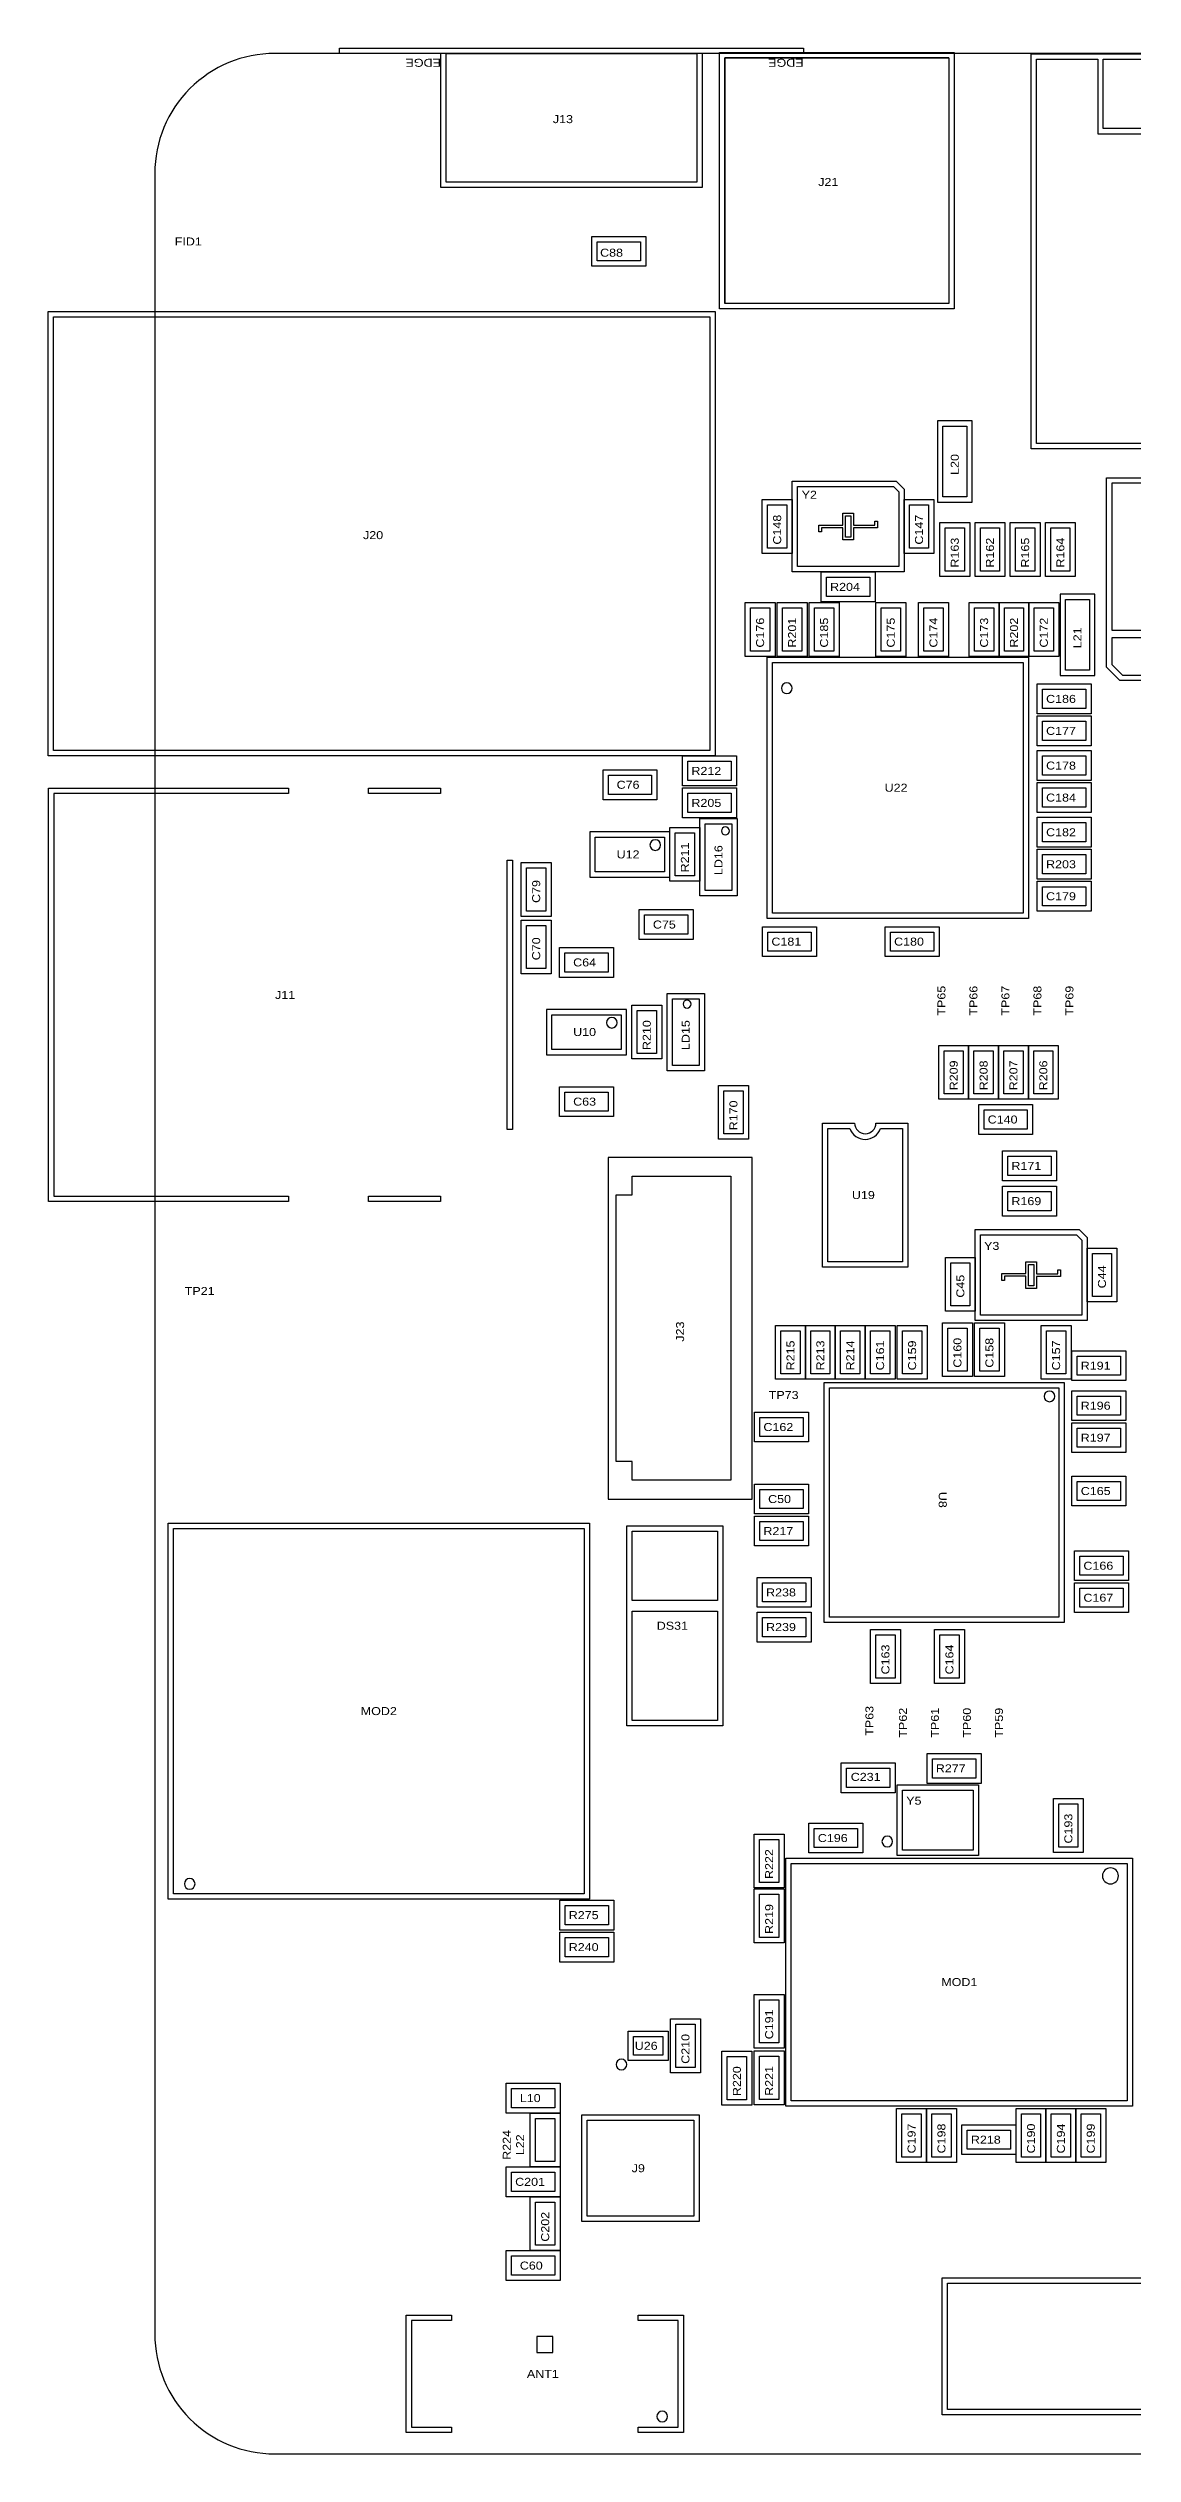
# Model space of a CAD drawing. Extents: x -94 to 0.8, y 0 to 90.2.
# Drawn here: x -94 to -53.3, y 0 to 90.2 of the extents above; entities that cross this region are included whole.
import ezdxf

# ---------------------------------------------------------------- set-up
doc = ezdxf.new("R2010")
doc.units = 0
for name, color, linetype in [('BOARD', 85, 'CONTINUOUS'), ('COMPONENTI', 111, 'CONTINUOUS'), ('REFERENCE', 5, 'CONTINUOUS')]:
    doc.layers.add(name, color=color, linetype=linetype)

msp = doc.modelspace()

# ---------------------------------------------------------------- linework, layer by layer
at = {"layer": 'BOARD'}
msp.add_lwpolyline([(-85.5, 0), (-4.5, 0, 0.414214), (0, 4.5), (0, 85.5, 0.414214), (-4.5, 90), (-85.5, 90, 0.414214), (-90, 85.5), (-90, 4.5, 0.414214)], format="xyb", close=True, dxfattribs=at)
at = {"layer": 'COMPONENTI'}
for points in [[(-65.67, 90.2), (-65.67, 90), (-69.47, 90), (-69.47, 84.975), (-79.27, 84.975), (-79.27, 90), (-83.07, 90), (-83.07, 90.2)], [(-79.07, 90), (-69.67, 90), (-69.67, 85.175), (-79.07, 85.175)], [(-60.02, 80.43), (-68.82, 80.43), (-68.82, 90.03), (-60.02, 90.03)], [(-60.22, 89.83), (-60.22, 80.63), (-68.62, 80.63), (-68.62, 89.83)], [(-57.13, 89.98), (-48.13, 89.98), (-48.13, 75.18), (-57.13, 75.18)], [(-56.93, 75.38), (-56.93, 89.78), (-54.63, 89.78), (-54.63, 86.98), (-50.63, 86.98), (-50.63, 89.78), (-48.33, 89.78), (-48.33, 75.38)], [(-54.43, 87.18), (-54.43, 89.78), (-50.83, 89.78), (-50.83, 87.18)], [(-73.61, 82.02), (-73.61, 83.14), (-71.59, 83.14), (-71.59, 82.02)], [(-71.79, 82.22), (-73.41, 82.22), (-73.41, 82.94), (-71.79, 82.94)], [(-94, 80.32), (-68.98, 80.32), (-68.98, 63.66), (-94, 63.66)], [(-93.8, 63.86), (-93.8, 80.12), (-69.18, 80.12), (-69.18, 63.86)], [(-59.35, 76.225), (-60.65, 76.225), (-60.65, 73.175), (-59.35, 73.175)], [(-60.45, 73.375), (-60.45, 76.025), (-59.55, 76.025), (-59.55, 73.375)], [(-47.71, 66.99), (-48.21, 66.49), (-49.01, 66.49), (-49.01, 66.69), (-48.31, 66.69), (-47.91, 67.09), (-47.91, 68.0921), (-54.11, 68.0921), (-54.11, 67.09), (-53.71, 66.69), (-52.81, 66.69), (-52.81, 66.49), (-53.81, 66.49), (-54.31, 66.99), (-54.31, 74.09), (-52.81, 74.09), (-52.81, 73.89), (-54.11, 73.89), (-54.11, 68.381), (-47.91, 68.381), (-47.91, 73.89), (-49.01, 73.89), (-49.01, 74.09), (-47.71, 74.09)], [(-66.1, 71.25), (-67.22, 71.25), (-67.22, 73.27), (-66.1, 73.27)], [(-66.3, 73.07), (-66.3, 71.45), (-67.02, 71.45), (-67.02, 73.07)], [(-62.2, 73.96), (-61.9, 73.66), (-61.9, 70.56), (-66.1, 70.56), (-66.1, 73.96)], [(-65.9, 73.76), (-62.3, 73.76), (-62.1, 73.56), (-62.1, 70.76), (-65.9, 70.76)], [(-61.9, 73.27), (-60.78, 73.27), (-60.78, 71.25), (-61.9, 71.25)], [(-61.7, 71.45), (-61.7, 73.07), (-60.98, 73.07), (-60.98, 71.45)], [(-63.8, 72.76), (-63.8, 72.31), (-63, 72.31), (-63, 72.46), (-62.9, 72.46), (-62.9, 72.21), (-63.8, 72.21), (-63.8, 71.76), (-64.2, 71.76), (-64.2, 72.2103), (-65, 72.2103), (-65, 72.06), (-65.1, 72.06), (-65.1, 72.31), (-65.0999, 72.31), (-65.0999, 72.3103), (-64.2, 72.3103), (-64.2, 72.76)], [(-64.1, 72.66), (-63.9, 72.66), (-63.9, 71.86), (-64.1, 71.86)], [(-59.44, 70.39), (-60.56, 70.39), (-60.56, 72.41), (-59.44, 72.41)], [(-59.64, 72.21), (-59.64, 70.59), (-60.36, 70.59), (-60.36, 72.21)], [(-58.12, 70.39), (-59.24, 70.39), (-59.24, 72.41), (-58.12, 72.41)], [(-58.32, 72.21), (-58.32, 70.59), (-59.04, 70.59), (-59.04, 72.21)], [(-56.8, 70.39), (-57.92, 70.39), (-57.92, 72.41), (-56.8, 72.41)], [(-57, 72.21), (-57, 70.59), (-57.72, 70.59), (-57.72, 72.21)], [(-55.48, 70.39), (-56.6, 70.39), (-56.6, 72.41), (-55.48, 72.41)], [(-55.68, 72.21), (-55.68, 70.59), (-56.4, 70.59), (-56.4, 72.21)], [(-62.99, 70.56), (-62.99, 69.44), (-65.01, 69.44), (-65.01, 70.56)], [(-64.81, 70.36), (-63.19, 70.36), (-63.19, 69.64), (-64.81, 69.64)], [(-54.75, 69.725), (-56.05, 69.725), (-56.05, 66.675), (-54.75, 66.675)], [(-55.85, 66.875), (-55.85, 69.525), (-54.95, 69.525), (-54.95, 66.875)], [(-67.86, 69.41), (-66.74, 69.41), (-66.74, 67.39), (-67.86, 67.39)], [(-67.66, 67.59), (-67.66, 69.21), (-66.94, 69.21), (-66.94, 67.59)], [(-65.54, 67.39), (-66.66, 67.39), (-66.66, 69.41), (-65.54, 69.41)], [(-65.74, 69.21), (-65.74, 67.59), (-66.46, 67.59), (-66.46, 69.21)], [(-65.46, 69.41), (-64.34, 69.41), (-64.34, 67.39), (-65.46, 67.39)], [(-65.26, 67.59), (-65.26, 69.21), (-64.54, 69.21), (-64.54, 67.59)], [(-62.96, 69.41), (-61.84, 69.41), (-61.84, 67.39), (-62.96, 67.39)], [(-62.76, 67.59), (-62.76, 69.21), (-62.04, 69.21), (-62.04, 67.59)], [(-61.36, 69.41), (-60.24, 69.41), (-60.24, 67.39), (-61.36, 67.39)], [(-61.16, 67.59), (-61.16, 69.21), (-60.44, 69.21), (-60.44, 67.59)], [(-59.46, 69.41), (-58.34, 69.41), (-58.34, 67.39), (-59.46, 67.39)], [(-59.26, 67.59), (-59.26, 69.21), (-58.54, 69.21), (-58.54, 67.59)], [(-57.22, 67.39), (-58.34, 67.39), (-58.34, 69.41), (-57.22, 69.41)], [(-57.42, 69.21), (-57.42, 67.59), (-58.14, 67.59), (-58.14, 69.21)], [(-57.22, 69.41), (-56.1, 69.41), (-56.1, 67.39), (-57.22, 67.39)], [(-57.02, 67.59), (-57.02, 69.21), (-56.3, 69.21), (-56.3, 67.59)], [(-67.03, 57.57), (-67.03, 67.37), (-57.23, 67.37), (-57.23, 57.57)], [(-57.43, 57.77), (-66.83, 57.77), (-66.83, 67.17), (-57.43, 67.17)], [(-56.91, 65.24), (-56.91, 66.36), (-54.89, 66.36), (-54.89, 65.24)], [(-55.09, 65.44), (-56.71, 65.44), (-56.71, 66.16), (-55.09, 66.16)], [(-56.91, 64.04), (-56.91, 65.16), (-54.89, 65.16), (-54.89, 64.04)], [(-55.09, 64.24), (-56.71, 64.24), (-56.71, 64.96), (-55.09, 64.96)], [(-68.19, 63.66), (-68.19, 62.54), (-70.21, 62.54), (-70.21, 63.66)], [(-70.01, 63.46), (-68.39, 63.46), (-68.39, 62.74), (-70.01, 62.74)], [(-56.91, 62.74), (-56.91, 63.86), (-54.89, 63.86), (-54.89, 62.74)], [(-55.09, 62.94), (-56.71, 62.94), (-56.71, 63.66), (-55.09, 63.66)], [(-84.99, 46.95), (-93.99, 46.95), (-93.99, 62.45), (-84.99, 62.45), (-84.99, 62.25), (-93.79, 62.25), (-93.79, 47.15), (-84.99, 47.15)], [(-79.29, 62.25), (-81.99, 62.25), (-81.99, 62.45), (-79.29, 62.45)], [(-71.17, 63.14), (-71.17, 62.02), (-73.19, 62.02), (-73.19, 63.14)], [(-72.99, 62.94), (-71.37, 62.94), (-71.37, 62.22), (-72.99, 62.22)], [(-68.19, 62.46), (-68.19, 61.34), (-70.21, 61.34), (-70.21, 62.46)], [(-70.01, 62.26), (-68.39, 62.26), (-68.39, 61.54), (-70.01, 61.54)], [(-56.91, 61.54), (-56.91, 62.66), (-54.89, 62.66), (-54.89, 61.54)], [(-55.09, 61.74), (-56.71, 61.74), (-56.71, 62.46), (-55.09, 62.46)], [(-56.91, 60.24), (-56.91, 61.36), (-54.89, 61.36), (-54.89, 60.24)], [(-73.68, 60.82), (-73.68, 59.12), (-70.68, 59.12), (-70.68, 60.82)], [(-73.48, 60.62), (-70.88, 60.62), (-70.88, 59.32), (-73.48, 59.32)], [(-69.56, 58.96), (-70.68, 58.96), (-70.68, 60.98), (-69.56, 60.98)], [(-69.76, 60.78), (-69.76, 59.16), (-70.48, 59.16), (-70.48, 60.78)], [(-69.56, 61.32), (-68.16, 61.32), (-68.16, 58.42), (-69.56, 58.42)], [(-69.36, 58.62), (-69.36, 61.12), (-68.36, 61.12), (-68.36, 58.62)], [(-55.09, 60.44), (-56.71, 60.44), (-56.71, 61.16), (-55.09, 61.16)], [(-76.59, 49.65), (-76.79, 49.65), (-76.79, 59.75), (-76.59, 59.75)], [(-75.1373, 57.64), (-76.2573, 57.64), (-76.2573, 59.66), (-75.1373, 59.66)], [(-56.91, 59.04), (-56.91, 60.16), (-54.89, 60.16), (-54.89, 59.04)], [(-55.09, 59.24), (-56.71, 59.24), (-56.71, 59.96), (-55.09, 59.96)], [(-75.3373, 59.46), (-75.3373, 57.84), (-76.0573, 57.84), (-76.0573, 59.46)], [(-56.91, 57.84), (-56.91, 58.96), (-54.89, 58.96), (-54.89, 57.84)], [(-55.09, 58.04), (-56.71, 58.04), (-56.71, 58.76), (-55.09, 58.76)], [(-71.83, 56.78), (-71.83, 57.9), (-69.81, 57.9), (-69.81, 56.78)], [(-76.2573, 57.51), (-75.1373, 57.51), (-75.1373, 55.49), (-76.2573, 55.49)], [(-76.0573, 55.69), (-76.0573, 57.31), (-75.3373, 57.31), (-75.3373, 55.69)], [(-70.01, 56.98), (-71.63, 56.98), (-71.63, 57.7), (-70.01, 57.7)], [(-65.19, 57.26), (-65.19, 56.14), (-67.21, 56.14), (-67.21, 57.26)], [(-67.01, 57.06), (-65.39, 57.06), (-65.39, 56.34), (-67.01, 56.34)], [(-60.59, 57.26), (-60.59, 56.14), (-62.61, 56.14), (-62.61, 57.26)], [(-62.41, 57.06), (-60.79, 57.06), (-60.79, 56.34), (-62.41, 56.34)], [(-72.8, 56.48), (-72.8, 55.36), (-74.82, 55.36), (-74.82, 56.48)], [(-74.62, 56.28), (-73, 56.28), (-73, 55.56), (-74.62, 55.56)], [(-75.31, 54.16), (-75.31, 52.46), (-72.31, 52.46), (-72.31, 54.16)], [(-70.99, 52.3), (-72.11, 52.3), (-72.11, 54.32), (-70.99, 54.32)], [(-70.79, 54.76), (-69.39, 54.76), (-69.39, 51.86), (-70.79, 51.86)], [(-70.59, 52.06), (-70.59, 54.56), (-69.59, 54.56), (-69.59, 52.06)], [(-75.11, 53.96), (-72.51, 53.96), (-72.51, 52.66), (-75.11, 52.66)], [(-71.19, 54.12), (-71.19, 52.5), (-71.91, 52.5), (-71.91, 54.12)], [(-60.6, 52.81), (-59.48, 52.81), (-59.48, 50.79), (-60.6, 50.79)], [(-60.4, 50.99), (-60.4, 52.61), (-59.68, 52.61), (-59.68, 50.99)], [(-59.48, 52.81), (-58.36, 52.81), (-58.36, 50.79), (-59.48, 50.79)], [(-59.28, 50.99), (-59.28, 52.61), (-58.56, 52.61), (-58.56, 50.99)], [(-58.36, 52.81), (-57.24, 52.81), (-57.24, 50.79), (-58.36, 50.79)], [(-58.16, 50.99), (-58.16, 52.61), (-57.44, 52.61), (-57.44, 50.99)], [(-57.24, 52.81), (-56.12, 52.81), (-56.12, 50.79), (-57.24, 50.79)], [(-57.04, 50.99), (-57.04, 52.61), (-56.32, 52.61), (-56.32, 50.99)], [(-72.8, 51.26), (-72.8, 50.14), (-74.82, 50.14), (-74.82, 51.26)], [(-74.62, 51.06), (-73, 51.06), (-73, 50.34), (-74.62, 50.34)], [(-68.86, 51.31), (-67.74, 51.31), (-67.74, 49.29), (-68.86, 49.29)], [(-68.66, 49.49), (-68.66, 51.11), (-67.94, 51.11), (-67.94, 49.49)], [(-59.1, 49.47), (-59.1, 50.59), (-57.08, 50.59), (-57.08, 49.47)], [(-57.28, 49.67), (-58.9, 49.67), (-58.9, 50.39), (-57.28, 50.39)], [(-56.19, 48.85), (-56.19, 47.73), (-58.21, 47.73), (-58.21, 48.85)], [(-67.6, 48.61), (-73, 48.61), (-73, 35.79), (-67.6, 35.79)], [(-72.7, 37.21), (-72.7, 47.21), (-72.1, 47.21), (-72.1, 47.91), (-68.4, 47.91), (-68.4, 36.51), (-72.1, 36.51), (-72.1, 37.21)], [(-58.01, 48.65), (-56.39, 48.65), (-56.39, 47.93), (-58.01, 47.93)], [(-79.29, 46.95), (-81.99, 46.95), (-81.99, 47.15), (-79.29, 47.15)], [(-58.21, 46.41), (-58.21, 47.53), (-56.19, 47.53), (-56.19, 46.41)], [(-56.39, 46.61), (-58.01, 46.61), (-58.01, 47.33), (-56.39, 47.33)], [(-55.34, 45.9), (-55.04, 45.6), (-55.04, 42.5), (-59.24, 42.5), (-59.24, 45.9)], [(-59.04, 45.7), (-55.44, 45.7), (-55.24, 45.5), (-55.24, 42.7), (-59.04, 42.7)], [(-55.04, 45.21), (-53.92, 45.21), (-53.92, 43.19), (-55.04, 43.19)], [(-59.23, 42.84), (-60.35, 42.84), (-60.35, 44.86), (-59.23, 44.86)], [(-59.43, 44.66), (-59.43, 43.04), (-60.15, 43.04), (-60.15, 44.66)], [(-56.94, 44.7), (-56.94, 44.25), (-56.14, 44.25), (-56.14, 44.4), (-56.04, 44.4), (-56.04, 44.15), (-56.94, 44.15), (-56.94, 43.7), (-57.34, 43.7), (-57.34, 44.1503), (-58.14, 44.1503), (-58.14, 44), (-58.24, 44), (-58.24, 44.25), (-58.2399, 44.25), (-58.2399, 44.2503), (-57.34, 44.2503), (-57.34, 44.7)], [(-57.24, 44.6), (-57.04, 44.6), (-57.04, 43.8), (-57.24, 43.8)], [(-54.84, 43.39), (-54.84, 45.01), (-54.12, 45.01), (-54.12, 43.39)], [(-60.46, 42.41), (-59.34, 42.41), (-59.34, 40.39), (-60.46, 40.39)], [(-59.26, 42.41), (-58.14, 42.41), (-58.14, 40.39), (-59.26, 40.39)], [(-66.72, 42.31), (-65.6, 42.31), (-65.6, 40.29), (-66.72, 40.29)], [(-66.52, 40.49), (-66.52, 42.11), (-65.8, 42.11), (-65.8, 40.49)], [(-65.6, 42.31), (-64.48, 42.31), (-64.48, 40.29), (-65.6, 40.29)], [(-65.4, 40.49), (-65.4, 42.11), (-64.68, 42.11), (-64.68, 40.49)], [(-64.48, 42.31), (-63.36, 42.31), (-63.36, 40.29), (-64.48, 40.29)], [(-64.28, 40.49), (-64.28, 42.11), (-63.56, 42.11), (-63.56, 40.49)], [(-63.36, 42.31), (-62.24, 42.31), (-62.24, 40.29), (-63.36, 40.29)], [(-63.16, 40.49), (-63.16, 42.11), (-62.44, 42.11), (-62.44, 40.49)], [(-62.16, 42.31), (-61.04, 42.31), (-61.04, 40.29), (-62.16, 40.29)], [(-61.96, 40.49), (-61.96, 42.11), (-61.24, 42.11), (-61.24, 40.49)], [(-60.26, 40.59), (-60.26, 42.21), (-59.54, 42.21), (-59.54, 40.59)], [(-59.06, 40.59), (-59.06, 42.21), (-58.34, 42.21), (-58.34, 40.59)], [(-56.76, 42.31), (-55.64, 42.31), (-55.64, 40.29), (-56.76, 40.29)], [(-56.56, 40.49), (-56.56, 42.11), (-55.84, 42.11), (-55.84, 40.49)], [(-55.61, 40.24), (-55.61, 41.36), (-53.59, 41.36), (-53.59, 40.24)], [(-53.79, 40.44), (-55.41, 40.44), (-55.41, 41.16), (-53.79, 41.16)], [(-64.9, 40.17), (-55.9, 40.17), (-55.9, 31.17), (-64.9, 31.17)], [(-64.7, 31.37), (-64.7, 39.97), (-56.1, 39.97), (-56.1, 31.37)], [(-53.59, 39.86), (-53.59, 38.74), (-55.61, 38.74), (-55.61, 39.86)], [(-65.49, 39.06), (-65.49, 37.94), (-67.51, 37.94), (-67.51, 39.06)], [(-67.31, 38.86), (-65.69, 38.86), (-65.69, 38.14), (-67.31, 38.14)], [(-55.41, 39.66), (-53.79, 39.66), (-53.79, 38.94), (-55.41, 38.94)], [(-53.59, 38.66), (-53.59, 37.54), (-55.61, 37.54), (-55.61, 38.66)], [(-55.41, 38.46), (-53.79, 38.46), (-53.79, 37.74), (-55.41, 37.74)], [(-67.51, 35.24), (-67.51, 36.36), (-65.49, 36.36), (-65.49, 35.24)], [(-65.69, 35.44), (-67.31, 35.44), (-67.31, 36.16), (-65.69, 36.16)], [(-53.59, 36.66), (-53.59, 35.54), (-55.61, 35.54), (-55.61, 36.66)], [(-55.41, 36.46), (-53.79, 36.46), (-53.79, 35.74), (-55.41, 35.74)], [(-73.7, 20.8), (-89.5, 20.8), (-89.5, 34.9), (-73.7, 34.9)], [(-73.9, 34.7), (-73.9, 21), (-89.3, 21), (-89.3, 34.7)], [(-72.3, 34.8), (-68.7, 34.8), (-68.7, 27.3), (-72.3, 27.3)], [(-72.1, 32), (-72.1, 34.6), (-68.9, 34.6), (-68.9, 32)], [(-65.49, 35.16), (-65.49, 34.04), (-67.51, 34.04), (-67.51, 35.16)], [(-67.31, 34.96), (-65.69, 34.96), (-65.69, 34.24), (-67.31, 34.24)], [(-53.49, 33.86), (-53.49, 32.74), (-55.51, 32.74), (-55.51, 33.86)], [(-55.31, 33.66), (-53.69, 33.66), (-53.69, 32.94), (-55.31, 32.94)], [(-65.39, 32.86), (-65.39, 31.74), (-67.41, 31.74), (-67.41, 32.86)], [(-67.21, 32.66), (-65.59, 32.66), (-65.59, 31.94), (-67.21, 31.94)], [(-55.51, 31.54), (-55.51, 32.66), (-53.49, 32.66), (-53.49, 31.54)], [(-72.1, 27.5), (-72.1, 31.6), (-68.9, 31.6), (-68.9, 27.5)], [(-53.69, 31.74), (-55.31, 31.74), (-55.31, 32.46), (-53.69, 32.46)], [(-65.39, 31.56), (-65.39, 30.44), (-67.41, 30.44), (-67.41, 31.56)], [(-67.21, 31.36), (-65.59, 31.36), (-65.59, 30.64), (-67.21, 30.64)], [(-63.16, 30.91), (-62.04, 30.91), (-62.04, 28.89), (-63.16, 28.89)], [(-62.96, 29.09), (-62.96, 30.71), (-62.24, 30.71), (-62.24, 29.09)], [(-60.76, 30.91), (-59.64, 30.91), (-59.64, 28.89), (-60.76, 28.89)], [(-60.56, 29.09), (-60.56, 30.71), (-59.84, 30.71), (-59.84, 29.09)], [(-59.01, 26.26), (-59.01, 25.14), (-61.03, 25.14), (-61.03, 26.26)], [(-62.24, 25.91), (-62.24, 24.79), (-64.26, 24.79), (-64.26, 25.91)], [(-64.06, 25.71), (-62.44, 25.71), (-62.44, 24.99), (-64.06, 24.99)], [(-60.83, 26.06), (-59.21, 26.06), (-59.21, 25.34), (-60.83, 25.34)], [(-62.155, 22.435), (-62.155, 25.085), (-59.105, 25.085), (-59.105, 22.435)], [(-59.305, 22.635), (-61.955, 22.635), (-61.955, 24.885), (-59.305, 24.885)], [(-56.3, 24.57), (-55.18, 24.57), (-55.18, 22.55), (-56.3, 22.55)], [(-56.1, 22.75), (-56.1, 24.37), (-55.38, 24.37), (-55.38, 22.75)], [(-65.47, 22.53), (-65.47, 23.65), (-63.45, 23.65), (-63.45, 22.53)], [(-67.52, 23.24), (-66.4, 23.24), (-66.4, 21.22), (-67.52, 21.22)], [(-67.32, 21.42), (-67.32, 23.04), (-66.6, 23.04), (-66.6, 21.42)], [(-63.65, 22.73), (-65.27, 22.73), (-65.27, 23.45), (-63.65, 23.45)], [(-53.33, 22.34), (-53.33, 13.04), (-66.33, 13.04), (-66.33, 22.34)], [(-66.13, 22.14), (-53.53, 22.14), (-53.53, 13.24), (-66.13, 13.24)], [(-74.81, 19.64), (-74.81, 20.76), (-72.79, 20.76), (-72.79, 19.64)], [(-67.52, 21.18), (-66.4, 21.18), (-66.4, 19.16), (-67.52, 19.16)], [(-67.32, 19.36), (-67.32, 20.98), (-66.6, 20.98), (-66.6, 19.36)], [(-72.99, 19.84), (-74.61, 19.84), (-74.61, 20.56), (-72.99, 20.56)], [(-72.79, 19.56), (-72.79, 18.44), (-74.81, 18.44), (-74.81, 19.56)], [(-74.61, 19.36), (-72.99, 19.36), (-72.99, 18.64), (-74.61, 18.64)], [(-67.52, 17.23), (-66.4, 17.23), (-66.4, 15.21), (-67.52, 15.21)], [(-69.54, 14.29), (-70.66, 14.29), (-70.66, 16.31), (-69.54, 16.31)], [(-67.32, 15.41), (-67.32, 17.03), (-66.6, 17.03), (-66.6, 15.41)], [(-70.75, 15.85), (-70.75, 14.75), (-72.25, 14.75), (-72.25, 15.85)], [(-72.05, 15.65), (-70.95, 15.65), (-70.95, 14.95), (-72.05, 14.95)], [(-69.74, 16.11), (-69.74, 14.49), (-70.46, 14.49), (-70.46, 16.11)], [(-67.61, 13.08), (-68.73, 13.08), (-68.73, 15.1), (-67.61, 15.1)], [(-67.81, 14.9), (-67.81, 13.28), (-68.53, 13.28), (-68.53, 14.9)], [(-66.4, 13.09), (-67.52, 13.09), (-67.52, 15.11), (-66.4, 15.11)], [(-66.6, 14.91), (-66.6, 13.29), (-67.32, 13.29), (-67.32, 14.91)], [(-76.82, 12.78), (-76.82, 13.9), (-74.8, 13.9), (-74.8, 12.78)], [(-75, 12.98), (-76.62, 12.98), (-76.62, 13.7), (-75, 13.7)], [(-75.92, 12.78), (-74.8, 12.78), (-74.8, 10.76), (-75.92, 10.76)], [(-75.92, 12.78), (-74.8, 12.78), (-74.8, 10.76), (-75.92, 10.76)], [(-69.59, 12.71), (-69.59, 8.71), (-73.99, 8.71), (-73.99, 12.71)], [(-61.06, 10.93), (-62.18, 10.93), (-62.18, 12.95), (-61.06, 12.95)], [(-61.26, 12.75), (-61.26, 11.13), (-61.98, 11.13), (-61.98, 12.75)], [(-59.94, 10.93), (-61.06, 10.93), (-61.06, 12.95), (-59.94, 12.95)], [(-60.14, 12.75), (-60.14, 11.13), (-60.86, 11.13), (-60.86, 12.75)], [(-57.7, 12.95), (-56.58, 12.95), (-56.58, 10.93), (-57.7, 10.93)], [(-57.5, 11.13), (-57.5, 12.75), (-56.78, 12.75), (-56.78, 11.13)], [(-55.46, 10.93), (-56.58, 10.93), (-56.58, 12.95), (-55.46, 12.95)], [(-55.66, 12.75), (-55.66, 11.13), (-56.38, 11.13), (-56.38, 12.75)], [(-54.34, 10.93), (-55.46, 10.93), (-55.46, 12.95), (-54.34, 12.95)], [(-54.54, 12.75), (-54.54, 11.13), (-55.26, 11.13), (-55.26, 12.75)], [(-75.72, 10.96), (-75.72, 12.58), (-75, 12.58), (-75, 10.96)], [(-75.72, 10.96), (-75.72, 12.58), (-75, 12.58), (-75, 10.96)], [(-73.79, 12.51), (-69.79, 12.51), (-69.79, 8.91), (-73.79, 8.91)], [(-57.71, 12.34), (-57.71, 11.22), (-59.73, 11.22), (-59.73, 12.34)], [(-59.53, 12.14), (-57.91, 12.14), (-57.91, 11.42), (-59.53, 11.42)], [(-74.8, 10.76), (-74.8, 9.64), (-76.82, 9.64), (-76.82, 10.76)], [(-76.62, 10.56), (-75, 10.56), (-75, 9.84), (-76.62, 9.84)], [(-75.92, 9.64), (-74.8, 9.64), (-74.8, 7.62), (-75.92, 7.62)], [(-75.72, 7.82), (-75.72, 9.44), (-75, 9.44), (-75, 7.82)], [(-74.8, 7.62), (-74.8, 6.5), (-76.82, 6.5), (-76.82, 7.62)], [(-76.62, 7.42), (-75, 7.42), (-75, 6.7), (-76.62, 6.7)], [(-9.67, 6.6), (-9.67, 1.46), (-60.47, 1.46), (-60.47, 6.6)], [(-60.27, 6.4), (-9.87, 6.4), (-9.87, 1.66), (-60.27, 1.66)], [(-80.57, 0.8), (-80.57, 5.2), (-78.87, 5.2), (-78.87, 5), (-80.37, 5), (-80.37, 1), (-78.87, 1), (-78.87, 0.8)], [(-70.17, 5.2), (-70.17, 0.8), (-71.87, 0.8), (-71.87, 1), (-70.37, 1), (-70.37, 5), (-71.87, 5), (-71.87, 5.2)], [(-75.07, 3.8), (-75.07, 4.4), (-75.67, 4.4), (-75.67, 3.8)]]:
    msp.add_lwpolyline(points, close=True, dxfattribs=at)
for points in [[(-60.22, 89.83), (-68.62, 89.83)], [(-68.62, 89.83), (-68.62, 80.63)], [(-60.22, 89.83), (-68.62, 89.83)], [(-60.22, 89.83), (-60.22, 80.63)], [(-60.22, 80.63), (-68.62, 80.63)], [(-60.22, 80.63), (-68.62, 80.63)]]:
    msp.add_lwpolyline(points, dxfattribs=at)
for points in [[(-66.1, 66.2, 1), (-66.5, 66.2, 1)], [(-71.03, 60.32, 1), (-71.43, 60.32, 1)], [(-68.45, 60.85, 1), (-68.75, 60.85, 1)], [(-69.89, 54.36, 1), (-70.19, 54.36, 1)], [(-72.66, 53.66, 1), (-73.06, 53.66, 1)], [(-64.9568, 49.895), (-63.7568, 49.895, 1), (-62.9568, 49.895), (-61.7568, 49.895), (-61.7568, 44.5), (-64.9568, 44.5)], [(-64.9568, 49.895), (-63.7568, 49.895, 1), (-62.9568, 49.895), (-61.7568, 49.895), (-61.7568, 44.5), (-64.9568, 44.5)], [(-64.7568, 44.7), (-64.7568, 49.695), (-63.9313, 49.695, 0.710745), (-62.7823, 49.695), (-61.9568, 49.695), (-61.9568, 44.7)], [(-64.7568, 44.7), (-64.7568, 49.695), (-63.9313, 49.695, 0.710745), (-62.7823, 49.695), (-61.9568, 49.695), (-61.9568, 44.7)], [(-56.25, 39.65, 1), (-56.65, 39.65, 1)], [(-62.33, 22.96, 1), (-62.73, 22.96, 1)], [(-53.86, 21.67, 1), (-54.46, 21.67, 1)], [(-88.49, 21.37, 1), (-88.89, 21.37, 1)], [(-72.3, 14.6, 1), (-72.7, 14.6, 1)], [(-70.77, 1.4, 1), (-71.17, 1.4, 1)]]:
    msp.add_lwpolyline(points, format="xyb", close=True, dxfattribs=at)

# ---------------------------------------------------------------- texts
at = {"layer": 'COMPONENTI', "width": 1.166667}
for p in [(-79.27, 89.8), (-65.67, 89.8)]:
    msp.add_text('EDGE', height=0.3, rotation=180, dxfattribs=at).set_placement(p)
at = {"layer": 'REFERENCE', "width": 1.166667}
for s, p in [('J13', (-75.07, 87.3875)), ('J21', (-65.12, 85.03)), ('FID1', (-89.25, 82.8)), ('C88', (-73.3, 82.38)), ('Y2', (-65.741, 73.302)), ('J20', (-82.19, 71.79)), ('R204', (-64.675, 69.85)), ('C186', (-56.575, 65.65)), ('C177', (-56.575, 64.45)), ('R212', (-69.875, 62.95)), ('C178', (-56.575, 63.15)), ('C76', (-72.68, 62.43)), ('U22', (-62.63, 62.32)), ('C184', (-56.575, 61.95)), ('R205', (-69.875, 61.75)), ('C182', (-56.575, 60.65)), ('U12', (-72.68, 59.82)), ('R203', (-56.575, 59.45)), ('C179', (-56.575, 58.25)), ('C75', (-71.32, 57.19)), ('C181', (-66.875, 56.55)), ('C180', (-62.275, 56.55)), ('C64', (-74.31, 55.77)), ('J11', (-85.49, 54.55)), ('U10', (-74.31, 53.16)), ('C63', (-74.31, 50.55)), ('C140', (-58.765, 49.88)), ('R171', (-57.875, 48.14)), ('U19', (-63.8568, 47.0475)), ('R169', (-57.875, 46.82)), ('Y3', (-58.8998, 45.1407)), ('TP21', (-88.875, 43.45)), ('R191', (-55.275, 40.65)), ('TP73', (-66.975, 39.55)), ('R196', (-55.275, 39.15)), ('C162', (-67.175, 38.35)), ('R197', (-55.275, 37.95)), ('C165', (-55.275, 35.95)), ('C50', (-67, 35.65)), ('R217', (-67.175, 34.45)), ('C166', (-55.175, 33.15)), ('R238', (-67.075, 32.15)), ('C167', (-55.175, 31.95)), ('DS31', (-71.175, 30.9)), ('R239', (-67.075, 30.85)), ('MOD2', (-82.275, 27.7)), ('C231', (-63.9, 25.2333)), ('R277', (-60.71, 25.5533)), ('Y5', (-61.82, 24.34)), ('C196', (-65.135, 22.94)), ('R275', (-74.475, 20.05)), ('R240', (-74.475, 18.85)), ('MOD1', (-60.505, 17.54)), ('U26', (-72, 15.15)), ('L10', (-76.31, 13.19)), ('R218', (-59.395, 11.63)), ('J9', (-72.115, 10.56)), ('C201', (-76.485, 10.05)), ('C60', (-76.31, 6.91)), ('ANT1', (-76.045, 2.85))]:
    msp.add_text(s, height=0.3, dxfattribs=at).set_placement(p)
for s, rotation, p in [('L20', 90, (-59.85, 74.2)), ('C148', 90, (-66.51, 71.585)), ('C147', 90, (-61.19, 71.585)), ('R163', 90, (-59.85, 70.725)), ('R162', 90, (-58.53, 70.725)), ('R165', 90, (-57.21, 70.725)), ('R164', 90, (-55.89, 70.725)), ('C176', 90, (-67.15, 67.725)), ('R201', 90, (-65.95, 67.725)), ('C185', 90, (-64.75, 67.725)), ('C175', 90, (-62.25, 67.725)), ('C174', 90, (-60.65, 67.725)), ('C173', 90, (-58.75, 67.725)), ('R202', 90, (-57.63, 67.725)), ('C172', 90, (-56.51, 67.725)), ('L21', 90, (-55.25, 67.7)), ('R211', 90, (-69.97, 59.295)), ('LD16', 90, (-68.71, 59.195)), ('C79', 90, (-75.5473, 58.15)), ('C70', 90, (-75.5473, 56)), ('TP65', 90, (-60.35, 53.925)), ('TP66', 90, (-59.15, 53.925)), ('TP68', 90, (-56.75, 53.925)), ('TP67', 90, (-57.95, 53.925)), ('TP69', 90, (-55.55, 53.925)), ('R210', 90, (-71.4, 52.635)), ('LD15', 90, (-69.94, 52.635)), ('R209', 90, (-59.89, 51.125)), ('R208', 90, (-58.77, 51.125)), ('R207', 90, (-57.65, 51.125)), ('R206', 90, (-56.53, 51.125)), ('R170', 90, (-68.15, 49.625)), ('C44', 90, (-54.33, 43.7)), ('C45', 90, (-59.64, 43.35)), ('J23', 90, (-70.15, 41.7)), ('R215', 90, (-66.01, 40.625)), ('R213', 90, (-64.89, 40.625)), ('R214', 90, (-63.77, 40.625)), ('C161', 90, (-62.65, 40.625)), ('C159', 90, (-61.45, 40.625)), ('C160', 90, (-59.75, 40.725)), ('C158', 90, (-58.55, 40.725)), ('C157', 90, (-56.05, 40.625)), ('U8', 270, (-60.6, 36.07)), ('C163', 90, (-62.45, 29.225)), ('C164', 90, (-60.05, 29.225)), ('TP63', 90, (-63.05, 26.925)), ('TP62', 90, (-61.793, 26.854)), ('TP61', 90, (-60.593, 26.854)), ('TP60', 90, (-59.393, 26.854)), ('TP59', 90, (-58.193, 26.854)), ('C193', 90, (-55.59, 22.885)), ('R222', 90, (-66.81, 21.555)), ('R219', 90, (-66.81, 19.495)), ('C191', 90, (-66.81, 15.545)), ('C210', 90, (-69.95, 14.625)), ('R220', 90, (-68.02, 13.415)), ('R221', 90, (-66.81, 13.425)), ('R224', 90, (-76.65, 11.025)), ('L22', 90, (-76.15, 11.2)), ('C197', 90, (-61.47, 11.265)), ('C198', 90, (-60.35, 11.265)), ('C190', 90, (-56.99, 11.265)), ('C194', 90, (-55.87, 11.265)), ('C199', 90, (-54.75, 11.265)), ('C202', 90, (-75.21, 7.955))]:
    msp.add_text(s, height=0.3, rotation=rotation, dxfattribs=at).set_placement(p)

doc.saveas('drawing.dxf')
